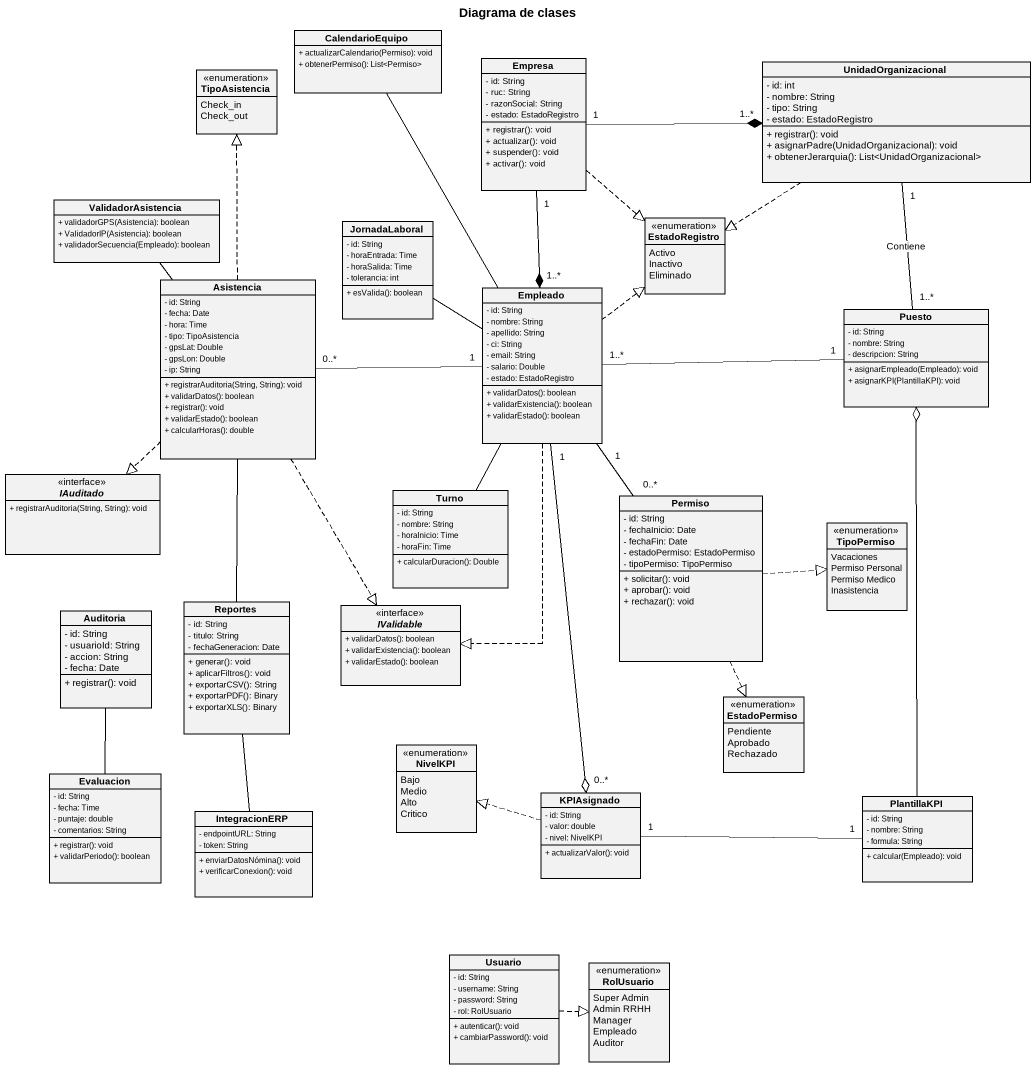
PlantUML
@startuml
title Diagrama de clases
hide circle
hide empty members
skinparam classAttributeIconSize 0
class CalendarioEquipo {
  + actualizarCalendario(Permiso): void
  + obtenerPermiso(): List<Permiso>
}
enum TipoAsistencia {
  Check_in
  Check_out
}
class Empresa {
  - id: String
  - ruc: String
  - razonSocial: String
  - estado: EstadoRegistro
  + registrar(): void
  + actualizar(): void
  + suspender(): void
  + activar(): void
}
class UnidadOrganizacional {
  - id: int
  - nombre: String
  - tipo: String
  - estado: EstadoRegistro
  + registrar(): void
  + asignarPadre(UnidadOrganizacional): void
  + obtenerJerarquia(): List<UnidadOrganizacional>
}
class ValidadorAsistencia {
  + validadorGPS(Asistencia): boolean
  + ValidadorIP(Asistencia): boolean
  + validadorSecuencia(Empleado): boolean
}
class JornadaLaboral {
  - id: String
  - horaEntrada: Time
  - horaSalida: Time
  - tolerancia: int
  + esValida(): boolean
}
enum EstadoRegistro {
  Activo
  Inactivo
  Eliminado
}
class Asistencia {
  - id: String
  - fecha: Date
  - hora: Time
  - tipo: TipoAsistencia
  - gpsLat: Double
  - gpsLon: Double
  - ip: String
  + registrarAuditoria(String, String): void
  + validarDatos(): boolean
  + registrar(): void
  + validarEstado(): boolean
  + calcularHoras(): double
}
class Empleado {
  - id: String
  - nombre: String
  - apellido: String
  - ci: String
  - email: String
  - salario: Double
  - estado: EstadoRegistro
  + validarDatos(): boolean
  + validarExistencia(): boolean
  + validarEstado(): boolean
}
class Puesto {
  - id: String
  - nombre: String
  - descripcion: String
  + asignarEmpleado(Empleado): void
  + asignarKPI(PlantillaKPI): void
}
interface IAuditado {
  + registrarAuditoria(String, String): void
}
class Turno {
  - id: String
  - nombre: String
  - horaInicio: Time
  - horaFin: Time
  + calcularDuracion(): Double
}
class Permiso {
  - id: String
  - fechaInicio: Date
  - fechaFin: Date
  - estadoPermiso: EstadoPermiso
  - tipoPermiso: TipoPermiso
  + solicitar(): void
  + aprobar(): void
  + rechazar(): void
}
enum TipoPermiso {
  Vacaciones
  Permiso Personal
  Permiso Medico
  Inasistencia
}
class Auditoria {
  - id: String
  - usuarioId: String
  - accion: String
  - fecha: Date
  + registrar(): void
}
class Reportes {
  - id: String
  - titulo: String
  - fechaGeneracion: Date
  + generar(): void
  + aplicarFiltros(): void
  + exportarCSV(): String
  + exportarPDF(): Binary
  + exportarXLS(): Binary
}
interface IValidable {
  + validarDatos(): boolean
  + validarExistencia(): boolean
  + validarEstado(): boolean
}
enum EstadoPermiso {
  Pendiente
  Aprobado
  Rechazado
}
enum NivelKPI {
  Bajo
  Medio
  Alto
  Critico
}
class Evaluacion {
  - id: String
  - fecha: Time
  - puntaje: double
  - comentarios: String
  + registrar(): void
  + validarPeriodo(): boolean
}
class KPIAsignado {
  - id: String
  - valor: double
  - nivel: NivelKPI
  + actualizarValor(): void
}
class PlantillaKPI {
  - id: String
  - nombre: String
  - formula: String
  + calcular(Empleado): void
}
class IntegracionERP {
  - endpointURL: String
  - token: String
  + enviarDatosNómina(): void
  + verificarConexion(): void
}
class Usuario {
  - id: String
  - username: String
  - password: String
  - rol: RolUsuario
  + autenticar(): void
  + cambiarPassword(): void
}
enum RolUsuario {
  Super Admin
  Admin RRHH
  Manager
  Empleado
  Auditor
}
CalendarioEquipo -- Empleado
Empresa "1" -right-* "1..*" UnidadOrganizacional
Empresa ..|> EstadoRegistro
Empresa "1" --* "1..*" Empleado
UnidadOrganizacional ..|> EstadoRegistro
UnidadOrganizacional "1" -- "1..*" Puesto : Contiene
ValidadorAsistencia -- Asistencia
JornadaLaboral -- Empleado
Asistencia .up.|> TipoAsistencia
Asistencia "0..*" -right- "1" Empleado
Asistencia ..|> IAuditado
Asistencia ..|> IValidable
Empleado .up.|> EstadoRegistro
Empleado ..|> IValidable
Empleado "1" --o "0..*" KPIAsignado
Puesto "1" -left- "1..*" Empleado
Turno -up- Empleado
Permiso "0..*" -up- "1" Empleado
Permiso .right.|> TipoPermiso
Permiso ..|> EstadoPermiso
Reportes -up- Asistencia
Evaluacion -up- Auditoria
KPIAsignado .left.|> NivelKPI
PlantillaKPI -up-o Puesto
PlantillaKPI "1" -left- "1" KPIAsignado
IntegracionERP -up- Reportes
Usuario .right.|> RolUsuario
@enduml
